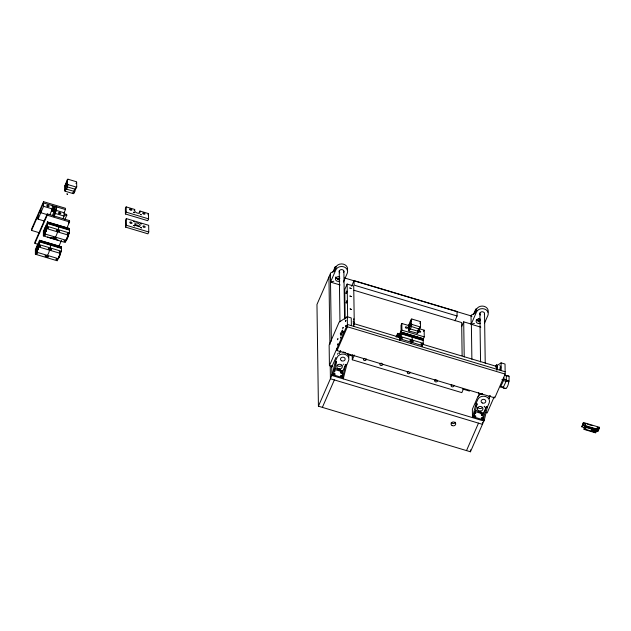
<?xml version="1.0" encoding="UTF-8"?>
<svg xmlns="http://www.w3.org/2000/svg" width="631" height="631" viewBox="0 0 631 631"><rect width="100%" height="100%" fill="white"/><g stroke="black" fill="none" stroke-linecap="round" stroke-linejoin="round"><path stroke-width="0.95" d="M37.844 249.071A2.335 0.457 -73.3 0 1 37.119 248.724A2.335 0.457 -73.3 0 1 38.507 245.554A2.335 0.457 -73.3 0 1 37.844 249.071L38.128 248.472L38.073 249.024A3.944 0.773 -73.3 0 1 37.332 250.633L37.474 250.428M67.359 237.501L67.525 236.956M597.084 428.812L598.014 428.788M343.714 364.75L343.745 364.095M484.348 406.924L484.379 406.269L484.348 406.948M37.45 250.499L37.395 250.105M38.049 248.977L38.057 248.819M45.353 232.374L45.574 231.585L45.369 232.35A3.944 0.773 -73.3 0 0 46.347 229.771A3.731 0.726 -73.3 0 1 44.367 232.531A3.731 0.726 -73.3 0 1 46.047 226.497A3.731 0.726 -73.3 0 1 46.568 228.824M45.432 232.366A3.944 0.773 -73.3 0 0 46.449 229.802L45.953 231.135L46.292 230.276M45.96 230.694L46.126 230.205L45.85 230.709M67.407 236.98L67.399 237.114A3.731 0.726 -73.3 0 1 67.138 237.934M585.615 427.471L585.686 427.865L586.302 426.264M592.888 428.133L592.257 429.837L592.564 428.157M596.129 430.618L596.437 430.697M37.489 250.136L37.418 249.876M44.706 233.162A3.944 0.773 -73.3 0 0 44.99 232.863L45.59 231.601M353.731 326.55L354.109 323.963A3.534 0.694 -73.3 0 0 354.086 322.528L353.463 321.455L353.037 321.96M496.865 370.397L497.362 366.942A3.534 0.694 -73.3 0 0 497.338 365.507L496.644 364.45L495.8 366.256M500.273 370.515L500.651 367.928A3.534 0.694 -73.3 0 0 500.628 366.493L499.736 365.657M35.375 254.23L36.314 252.077A4.662 0.915 -73.3 0 0 38.586 246.902L39.532 244.71L39.548 240.277L61.459 246.847L61.436 251.28L60.489 253.465A4.662 0.915 -73.3 0 1 58.233 258.647L57.279 260.792L35.375 254.23L35.391 249.537L39.548 240.277M43.373 235.931L44.312 233.778A4.662 0.915 -73.3 0 0 46.576 228.603L47.53 226.411L47.546 221.978L69.449 228.548L69.434 232.981L68.495 235.134A4.662 0.915 -73.3 0 1 66.223 240.348L65.277 242.501L43.373 235.931L43.381 231.238L47.546 221.978M400.37 339.391L400.03 340.148A4.662 0.915 -73.3 0 0 400.362 338.95L401.316 336.765L401.332 332.332L423.235 338.902L423.22 343.335L422.281 345.48A4.662 0.915 -73.3 0 1 421.942 346.687M495.84 367.029L496.36 365.333L496.021 367.116M37.403 250.61L37.505 249.955M593.937 428.78L593.274 430.082M38.586 246.902L60.497 253.433M44.454 231.025L44.935 229.092M44.564 231.056L45.046 229.132M68.487 235.174L46.584 228.564M347.16 317.866L347.224 316.762L346.679 317.638M422.273 345.52L400.37 338.91M478.472 396.591L478.598 396.142M482.313 393.736A6.065 5.056 -0.8 0 0 477.722 396.994L472.367 409.251L472.485 417.619L475.995 403.603L477.762 399.565A6.065 5.056 -0.8 0 1 485.539 396.52A6.065 5.056 -0.8 0 1 489.151 402.98L487.392 407.019L484.277 420.12L470.45 451.78L318.426 406.19L332.253 374.538L335.361 361.429L337.128 357.398A6.065 5.056 -0.8 0 1 344.897 354.346A6.065 5.056 -0.8 0 1 348.517 360.814L346.758 364.844L343.248 378.868M333.349 374.861L336.457 361.76L335.361 361.429M346.758 364.844L345.662 364.521L342.546 377.622L342.16 370.389M475.995 403.603L477.091 403.927L473.984 417.036L473.952 415.103M487.392 407.019L486.296 406.687L483.18 419.796L482.794 412.556M45.101 232.397L45.487 231.601M500.462 386.827L503.451 387.371L500.825 386.582C498.932 389.082 505.131 379.428 503.79 377.441M503.088 387.876L506.251 380.966L506.377 375.421L509.012 376.21C509.532 379.239 508.097 392.308 503.088 387.615M37.899 248.811L38.594 247.344M45.889 230.52L46.276 229.881M39.43 241.436L39.445 241.878M44.186 230.607L44.43 230.205M353.636 320.185L353.794 318.734M482.037 394.225L482.068 393.602M38.262 248.062L38.483 247.305A3.36 0.655 -73.3 0 0 38.444 244.686A3.36 0.655 -73.3 0 0 36.819 248.409A3.36 0.655 -73.3 0 0 36.85 251.035M59.637 254.435L59.842 253.709M60.04 253.559A3.731 0.726 -73.3 0 1 59.779 254.49L59.953 253.749M67.738 236.168L67.943 235.45M37.489 250.278L37.158 250.901M596.611 430.255L596.595 429.175M59.661 254.979L59.819 254.506M399.975 340.59L400.133 340.125A3.944 0.773 -73.3 0 0 400.401 339.139A3.731 0.726 -73.3 0 1 400.093 340.101L400.078 340.622M38.302 248.575L37.986 249.434L38.175 248.354M67.296 237.351L67.541 236.649M67.651 236.68L67.249 237.469M400.046 340.117L400.259 339.36A3.36 0.655 -73.3 0 0 400.48 336.765A3.36 0.655 -73.3 0 0 399.399 338.058M45.574 232.074L45.266 232.634M63.92 213.081L65.466 209.539L65.45 208.254L43.539 201.683L31.55 229.132L31.566 230.418L39.785 232.886M31.566 230.418L43.563 202.977L65.466 209.539M44.146 220.968L38.01 219.131L43.61 206.321L43.539 201.683M66.878 228.083L69.576 221.923L69.552 220.629L47.215 213.933L34.902 242.107L34.918 243.4L37.71 244.236M34.918 243.4L47.23 215.218L47.215 213.933M49.92 214.556L52.373 208.948L52.326 205.603M54.558 207.284L53.674 207.307M65.111 185.806L66.066 183.613L64.567 185.964L64.638 190.728L65.19 191.217L73.291 193.646L73.835 193.488L75.752 188.843L74.773 189.126L73.811 191.319L74.789 191.035M67.446 179.378L66.484 181.578L66.555 186.342L67.107 186.823L75.207 189.253L76.714 186.902L76.643 182.138L76.091 181.649L67.99 179.22L67.446 179.378L67.509 184.142L65.592 188.275L66.586 189.15L67.541 186.957L66.547 186.082M65.529 184.031L66.492 181.831M67.028 181.42L67.99 179.22M52.602 214.997L53.974 211.858M55.922 208.695L56.703 206.913L55.938 211.322L54.014 215.731M53.327 216.007L55.039 212.087L53.351 211.574M64.638 190.728L65.592 188.535L65.529 183.771M53.95 216.67L55.354 213.467L55.315 210.951M65.19 191.217L66.145 189.024L65.592 188.535M67.107 186.823L68.061 184.631L67.509 184.142M76.004 183.605L76.643 182.138M73.291 193.646L74.797 191.296M75.207 189.253L76.714 186.902M63.068 218.492L64.117 216.094L64.07 212.742L56.183 210.375M46.331 257.511L47.27 255.358M54.321 239.212L55.26 237.067M64.843 219.62L66.776 215.203A1.167 0.599 23.6 0 0 65.427 214.012A1.167 0.599 23.6 0 0 64.946 214.942A1.167 0.599 23.6 0 0 66.776 215.203M68.4 223.271L69.552 220.629M58.801 246.571L61.499 240.411M139.956 211.03L139.972 212.316A2.8 1.443 23.6 0 1 137.361 213.073A2.8 1.443 23.6 0 1 134.711 210.738L134.695 209.453L126.153 206.889L125.356 208.719L125.427 213.996L147.772 220.7L148.569 218.87L148.498 213.594L139.956 211.03L139.151 212.86M125.427 213.996L126.232 212.166L126.153 206.889M126.318 218.61L125.522 220.44L125.616 227.136L147.962 233.833L148.758 232.003L148.664 225.306L126.318 218.61L126.413 225.306L125.616 227.136M134.166 210.675L134.695 209.453M147.962 214.808L148.498 213.594M332.845 272.135L335.061 267.063L335.81 266.763L335.834 268.309L335.085 268.601L333.791 271.559M340.156 284.975L330.518 282.089L335.873 269.823A6.065 5.056 -0.8 0 1 343.643 266.779A6.065 5.056 -0.8 0 1 347.263 273.239L343.438 282.002M354.267 324.089L353.723 286.04L347.153 284.068L344.755 289.558L345.173 318.829M351.609 286.222L354.062 280.621L457.018 311.493L457.081 315.997L454.983 320.8M332.584 366.587L329.429 365.641L347.421 324.476L505.139 371.769M497.812 365.026L501.085 362.857L505.029 364.04L505.171 374.088L494.783 397.877L337.057 350.576L347.452 326.795L347.302 316.746L351.246 317.929L351.357 325.659M331.732 367.084L335.944 357.446M340.409 350.718L339.352 353.715M335.392 364.197L336.457 361.76M322.37 407.374L334.359 379.925M334.185 369.348L342.467 371.825L345.662 364.521M463.548 388.712L461.837 392.632L352.303 359.788L352.248 355.923L352.784 354.701M352.303 359.788L354.362 355.079M409.259 325.714L401.813 323.482L401.016 325.312L401.111 332.009L423.456 338.705L424.253 336.875L424.158 330.179L419.505 328.783M396.087 336.891L397.633 333.349L400.37 334.17M396.599 337.041L397.648 334.635L399.478 335.187M398.398 336.883L401.087 330.723M398.8 337.293L401.908 330.179L401.813 323.482M398.981 337.585L401.332 332.332M408.391 325.777L409.89 323.419L408.391 325.777L408.454 330.541L409.006 331.023L417.659 333.294L420.538 326.708L420.467 321.944L419.915 321.463L411.806 319.026L410.308 321.384L410.379 326.148L419.031 329.066L419.576 328.648L418.598 328.932L417.635 331.125L418.613 330.841M409.353 323.837L410.308 321.636M410.308 321.384L411.806 319.026M408.454 330.541L409.416 328.341L409.345 323.577M410.379 326.148L411.333 323.955L411.27 319.183M409.006 331.023L409.969 328.83L409.416 328.341M410.931 326.637L411.885 324.437L411.333 323.955M419.828 323.411L420.467 321.944M417.115 333.452L418.613 331.101M419.031 329.066L420.538 326.708M423.622 331.401L424.158 330.179M461.608 326.637L463.706 321.834L471.373 324.137L471.878 359.276M473.479 314.309L475.695 309.229L476.444 308.938L476.468 310.484L475.719 310.775L474.433 313.733M484.45 323.293L487.897 315.413A6.065 5.056 -0.8 0 0 484.277 308.945A6.065 5.056 -0.8 0 0 476.508 311.998L471.152 324.255L480.79 327.15M478.164 396.796L479.087 394.62A4.662 3.889 -0.8 0 1 478.669 392.64M476.026 406.364L477.091 403.927M490.248 395.645L488.749 398.516M466.506 450.597L478.495 423.149M474.82 411.515L483.101 413.999L486.296 406.687M494.191 396.828L487.148 412.942L485.578 412.469M506.015 375.926L506.377 375.421M599.45 427.944L599.442 427.297L583.446 422.502L581.861 426.808L584.054 427.463L584.077 429.395L595.688 432.882C599.466 423.866 596.926 434.396 597.257 427.29L599.45 427.944L597.849 431.604L595.664 430.949M581.861 426.808L583.446 422.502M584.054 427.463L585.647 423.803L583.462 423.149M584.077 429.395L585.678 425.736L585.647 423.803M585.355 429.301L586.585 426.485L593.164 428.457L591.925 431.273L585.355 429.301L585.331 427.589M593.022 431.604L594.252 428.788L596.011 429.309L594.781 432.132L593.022 431.604L592.998 429.885M597.841 430.957L599.442 427.297M479.205 319.034L479.063 318.623M45.069 232.492L44.848 232.736A3.36 0.655 -73.3 0 1 44.809 230.118A3.36 0.655 -73.3 0 1 46.442 226.387A3.36 0.655 -73.3 0 1 46.473 229.014L46.134 229.889M37.268 250.933L37.521 250.475M58.628 257.338L58.36 257.566A3.944 0.773 -73.3 0 0 58.683 257.038M36.314 248.614L36.251 249.198M595.546 428.788L595.08 430.697L595.735 428.828M45.164 232.539L44.959 232.768A3.36 0.655 -73.3 0 1 44.919 230.149A3.36 0.655 -73.3 0 1 46.544 226.419A3.36 0.655 -73.3 0 1 46.584 229.045M38.294 244.3L38.799 243.968A3.944 0.773 -73.3 0 0 37.268 246.429A3.944 0.773 -73.3 0 0 36.298 250.822M38.404 244.331L38.909 244A3.944 0.773 -73.3 0 0 37.379 246.461A3.944 0.773 -73.3 0 0 36.409 250.862M58.336 225.377L58.478 229.7L57.539 231.845A4.662 0.915 -73.3 0 1 55.268 237.059M69.449 228.548L47.38 222.088M50.338 243.669L50.488 247.999L49.541 250.184A4.662 0.915 -73.3 0 1 47.278 255.358M61.459 246.847L39.39 240.387M347.302 316.746L339.131 322.165L329.137 345.039L329.429 365.641M412.122 335.724L412.264 340.046L411.325 342.199A4.662 0.915 -73.3 0 1 410.994 343.406M423.235 338.902L401.166 332.442M509.012 376.21L506.172 375.555M72.849 192.952L72.336 192.747M340.172 351.27L340.764 351.041M475.561 311.138L476.902 310.618L476.468 310.484M330.518 282.089L333.799 281.221M474.433 323.395L471.152 324.255L471.026 315.886L471.428 314.972L474.709 313.457L476.468 309.419A6.065 5.056 -0.8 0 1 483.882 306.272A6.065 5.056 -0.8 0 1 488.071 312.227M478.882 318.584L478.637 319.105M58.912 226.04L59.566 226.237M59.677 246.966L60.197 247.06M48.91 243.676L49.384 243.881M68.061 184.631L76.17 187.06M66.145 189.024L74.253 191.453M126.232 212.166L148.569 218.87M344.558 277.963L472.035 316.186M457.081 315.997L354.125 285.125L354.062 280.621M354.015 290.268L461.655 322.544L462.129 355.718M126.413 225.306L148.758 232.003M52.334 206.242L56.711 207.56M52.405 208.34L55.914 209.389M43.61 206.321L52.373 208.948M51.561 210.005L55.938 211.322M55.354 213.467L64.117 216.094M410.852 321.226L411.286 321.353M47.822 214.824L40.81 212.726L40.763 209.374M411.885 324.437L419.994 326.866M47.23 215.218L69.576 221.923M409.969 328.83L418.077 331.259M47.562 223.137L69.465 229.708M47.483 223.548L69.394 230.118M401.908 330.179L424.253 336.875M47.53 226.411L69.434 232.981M401.348 333.491L423.251 340.062M401.269 333.894L423.18 340.464M401.316 336.765L423.22 343.335M496.005 366.138L497.102 366.469M353.21 323.427L400.322 337.561M421.997 344.061L497.386 366.666M44.312 233.778L66.216 240.348M50.78 237.532L53.596 238.376M347.452 326.795L505.171 374.088M47.577 237.043L58.289 240.261M504.634 375.153L506.385 375.682M506.448 380.185L509.075 380.974M501.874 379.649L503.625 380.177M506.251 380.966L508.878 381.755M39.572 241.436L61.475 248.007M39.493 241.847L61.396 248.409M39.532 244.71L61.436 251.28M503.293 387.734L505.92 388.522M36.314 252.077L58.218 258.647M587.493 424.19L592.186 425.602M343.035 351.924L345.48 352.658M585.678 425.736L597.289 429.222M347.555 354.512L352.248 355.923M462.633 389.019L469.448 391.062M586.262 427.013L591.894 428.701L591.925 431.273M585.615 427.29L592.201 429.269M332.253 374.538L343.643 377.953M472.887 416.705L484.277 420.12M483.882 421.035L331.851 375.453L331.717 365.672M475.782 410.26L483.101 413.999M335.148 368.086L342.467 371.825M584.03 424.355L584.093 424.923L583.415 424.939M480.167 411.112L481.981 412.887M339.533 368.938L341.347 370.72M489.727 395.708L490.003 396.205M594.741 429.553L594.781 432.132M501.085 362.857L501.195 370.586M484.513 313.252L485.231 363.219M482.415 422.376L482.439 424.332L330.415 378.742L330.234 366.027M479.868 312.929L480.57 361.918M475.695 309.229L475.719 310.775M470.418 449.824L470.45 451.78M463.706 321.834L464.211 356.98M397.633 333.349L397.688 337.151M347.153 284.068L347.626 317.243M343.879 271.078L344.565 319.089M339.233 270.754L339.967 321.707M337.025 348.265L337.057 350.576M335.061 267.063L335.085 268.601M330.392 273.712L331.362 341.213M328.956 277.009L329.926 344.502M318.426 406.19L316.967 304.457L330.794 272.797L334.067 271.283L335.834 267.252A6.065 5.056 -0.8 0 1 343.43 264.152A6.065 5.056 -0.8 0 1 347.342 270.36M37.963 215.778L38.01 219.131M52.657 209.926A1.049 0.544 23.6 0 1 54.092 210.407M46.347 229.069A2.406 0.473 -73.3 0 1 44.982 231.695A2.406 0.473 -73.3 0 1 45.803 227.98A2.406 0.473 -73.3 0 1 46.473 228.501M44.596 233.233A3.944 0.773 -73.3 0 1 45.203 228.643A3.944 0.773 -73.3 0 1 47.049 225.914M47.065 227.042A3.944 0.773 -73.3 0 1 46.726 228.816M45.101 232.894A3.944 0.773 -73.3 0 1 44.817 233.194M44.485 233.202A3.944 0.773 -73.3 0 1 44.84 229.424A3.944 0.773 -73.3 0 1 46.655 225.669A3.944 0.773 -73.3 0 1 46.615 228.785M134.86 224.841A2.8 1.443 23.6 0 1 139.262 226.852M60.576 251.943A3.731 0.726 -73.3 0 1 58.454 257.763M60.355 251.872A3.731 0.726 -73.3 0 1 60.237 252.66M58.809 256.92A3.731 0.726 -73.3 0 1 58.502 257.416M60.426 251.745A3.944 0.773 -73.3 0 1 60.3 252.581M59.495 255.468A3.944 0.773 -73.3 0 1 59.148 256.344M58.793 257.069A3.944 0.773 -73.3 0 1 58.47 257.598M59.385 255.437A3.944 0.773 -73.3 0 1 59.038 256.312M38.767 246.224A3.731 0.726 -73.3 0 1 36.85 251.193A3.731 0.726 -73.3 0 1 36.803 248.038A3.731 0.726 -73.3 0 1 38.743 244.165M38.736 247.115A3.944 0.773 -73.3 0 1 38.459 248.101M38.136 249.064A3.944 0.773 -73.3 0 1 37.789 249.939M36.598 251.532A3.944 0.773 -73.3 0 1 36.456 251.319M38.83 246.145A3.944 0.773 -73.3 0 1 38.349 248.07M37 251.162A3.944 0.773 -73.3 0 1 36.716 251.453M36.495 251.501A3.944 0.773 -73.3 0 1 36.353 251.28M68.605 233.013A3.731 0.726 -73.3 0 1 68.448 234.432M68.251 235.324A3.731 0.726 -73.3 0 1 67.359 237.997M67.028 238.684A3.731 0.726 -73.3 0 1 66.231 239.504M68.038 235.26A3.731 0.726 -73.3 0 1 67.777 236.191M66.807 238.621A3.731 0.726 -73.3 0 1 66.492 239.117M68.085 235.221A3.944 0.773 -73.3 0 1 67.809 236.207M67.485 237.177A3.944 0.773 -73.3 0 1 67.138 238.045M66.791 238.77A3.944 0.773 -73.3 0 1 66.46 239.299M66.176 239.599A3.944 0.773 -73.3 0 1 65.955 239.638M347.815 353.683A6.065 5.056 -0.8 0 1 348.651 357.785M337.396 354.236A6.065 5.056 -0.8 0 1 338.382 353.068M340.401 351.893A6.065 5.056 -0.8 0 1 340.756 351.775M342.034 365.026A2.8 2.335 -0.8 0 1 339.494 366.366A2.8 2.335 -0.8 0 1 336.97 365.026M334.091 370.184A0.812 0.418 23.6 0 1 335.148 370.918A0.812 0.418 23.6 0 1 334.107 371.02M339.809 272.821A2.335 1.94 -0.8 0 1 339.857 270.218A2.335 1.94 -0.8 0 1 342.964 269.973A2.335 1.94 -0.8 0 1 343.572 272.521M339.778 281.008A2.8 2.335 -0.8 0 1 336.165 280.558A2.8 2.335 -0.8 0 1 336.181 277.514A2.8 2.335 -0.8 0 1 339.801 277.064M339.352 278.602A2.8 2.335 -0.8 0 1 335.645 277.325M337.34 278.46A2.563 2.138 -0.8 0 1 335.913 277.348M339.88 278.366A2.563 2.138 -0.8 0 1 335.724 277.072M453.752 385.186A1.396 1.167 -0.8 0 1 453.074 386.74A1.396 1.167 -0.8 0 1 451.212 386.18A1.396 1.167 -0.8 0 1 451.891 384.634M437.322 380.264A1.396 1.167 -0.8 0 1 436.415 381.881A1.396 1.167 -0.8 0 1 434.656 380.864A1.396 1.167 -0.8 0 1 436.171 379.594M409.937 372.053A1.396 1.167 -0.8 0 1 409.148 373.639A1.396 1.167 -0.8 0 1 407.318 372.858A1.396 1.167 -0.8 0 1 408.431 371.399M382.552 363.842A1.396 1.167 -0.8 0 1 381.645 365.459A1.396 1.167 -0.8 0 1 379.894 364.442A1.396 1.167 -0.8 0 1 381.408 363.172M365.933 358.66A1.396 1.167 -0.8 0 1 365.657 360.364A1.396 1.167 -0.8 0 1 363.645 360.001A1.396 1.167 -0.8 0 1 364.268 358.353M399.178 337.656A3.731 0.726 -73.3 0 1 400.433 336.355A3.731 0.726 -73.3 0 1 399.873 340.038M399.731 338.05A2.406 0.473 -73.3 0 1 400.362 337.932A2.406 0.473 -73.3 0 1 399.77 340.614M399.399 337.727A3.731 0.726 -73.3 0 1 400.551 338.279M399.502 337.64A3.944 0.773 -73.3 0 1 400.724 338.224M399.399 337.609A3.944 0.773 -73.3 0 1 400.614 338.192M399.51 338.09A3.36 0.655 -73.3 0 1 400.551 338.595M422.234 344.778A3.731 0.726 -73.3 0 1 421.776 346.608M422.021 344.715A3.731 0.726 -73.3 0 1 421.823 345.607A3.944 0.773 -73.3 0 0 421.973 344.597M422.084 344.629A3.944 0.773 -73.3 0 1 421.871 345.575M500.083 369.466A2.366 0.465 -73.3 0 0 500.052 367.565A2.335 0.457 -73.3 0 1 500.107 369.356M496.51 366.903A2.366 0.465 -73.3 0 1 497.039 366.99A2.366 0.465 -73.3 0 1 496.494 369.474M353.675 323.561A2.366 0.465 -73.3 0 1 353.668 324.957M488.915 396.544A6.065 5.056 -0.8 0 1 489.135 396.986M489.411 397.909A6.065 5.056 -0.8 0 1 489.482 398.54M482.589 407.326A2.8 2.335 -0.8 0 1 480.128 408.533A2.8 2.335 -0.8 0 1 477.683 407.326M474.82 412.366A0.812 0.418 23.6 0 1 475.719 412.895A0.812 0.418 23.6 0 1 475.419 413.36A0.812 0.418 23.6 0 1 474.425 412.966M480.491 315.035A2.335 1.94 -0.8 0 1 480.412 312.463A2.335 1.94 -0.8 0 1 483.456 312.061A2.335 1.94 -0.8 0 1 484.308 314.53M480.483 323.135A2.8 2.335 -0.8 0 1 476.815 322.749A2.8 2.335 -0.8 0 1 476.831 319.665A2.8 2.335 -0.8 0 1 480.507 319.278M479.221 320.942A2.8 2.335 -0.8 0 0 480.522 320.516A2.563 2.138 -0.8 0 1 479.3 320.998M478.613 320.95A2.8 2.335 -0.8 0 1 476.35 319.625M480.507 320.28A2.563 2.138 -0.8 0 1 479.3 320.737M477.975 320.635A2.563 2.138 -0.8 0 1 476.547 319.523M478.637 321.021A2.563 2.138 -0.8 0 1 476.555 319.775M455.55 422.242A2.335 1.94 -0.8 0 1 451.244 422.415M583.289 425.27L584.219 425.341L583.296 425.223M584.511 427.234L585.182 425.546L584.511 427.234M337.53 339.707L337.893 338.792L337.53 339.707M337.601 344.857L337.964 343.942L337.601 344.857M340.33 333.902L340.622 333.168L340.33 333.902M340.393 337.893L340.685 337.159L340.393 337.893M342.814 328.23L343.122 327.521L342.814 328.23M342.87 332.221L343.138 331.496L342.87 332.221M345.977 293.202C346.742 294.827 347.539 287.397 345.977 293.202M346.119 302.856C346.861 304.521 347.72 296.996 346.119 302.856M345.52 321.408L345.891 320.493L345.52 321.408M345.599 326.558L345.962 325.643L345.599 326.558M53.659 207.757L54.581 207.875L53.674 207.709M337.94 279.478L338.65 279.62L337.94 279.478M478.574 321.652L479.284 321.794L478.613 321.573M133.551 212.316L134.403 212.702L133.591 212.261M133.685 221.457L134.529 221.844L133.725 221.41M133.74 225.448L134.592 225.835L133.74 225.448M140.342 214.351L141.194 214.737L140.342 214.351M140.476 223.492L141.32 223.879L140.476 223.492M140.532 227.483L141.376 227.87L140.532 227.483M349.85 287.988L351.12 288.564L349.85 287.988M349.968 296.034L351.238 296.617L349.968 296.034M350.15 308.914L351.42 309.498L350.15 308.914M503.814 379.144L503.467 380.548L506.094 381.329L506.441 379.933L503.814 379.144M36.385 253.283C36.977 255.295 38.27 252.006 36.385 253.283M39.579 245.964C40.171 247.983 41.472 244.686 39.579 245.964M44.375 234.992C44.967 237.004 46.268 233.707 44.375 234.992M47.57 227.673C48.169 229.684 49.463 226.387 47.57 227.673M45.14 255.91C45.74 257.929 47.033 254.632 45.14 255.91M48.342 248.598C48.934 250.61 50.235 247.313 48.342 248.598M47.333 256.572C47.924 258.584 49.226 255.287 47.333 256.572M53.138 237.619C53.73 239.63 55.031 236.333 53.138 237.619M50.535 249.253C51.127 251.264 52.42 247.967 50.535 249.253M56.333 230.299C56.932 232.311 58.226 229.014 56.333 230.299M55.331 238.273C55.922 240.285 57.216 236.988 55.331 238.273M58.525 230.954C59.117 232.965 60.418 229.668 58.525 230.954M56.096 259.199C56.687 261.21 57.989 257.913 56.096 259.199M59.298 251.879C59.89 253.891 61.183 250.594 59.298 251.879M64.094 240.9C64.685 242.911 65.979 239.622 64.094 240.9M67.288 233.58C67.88 235.592 69.181 232.303 67.288 233.58M401.355 338.019C401.955 340.03 403.248 336.741 401.355 338.019M410.118 340.645C410.718 342.657 412.011 339.368 410.118 340.645M412.311 341.3C412.903 343.319 414.204 340.022 412.311 341.3M421.074 343.934C421.666 345.946 422.967 342.649 421.074 343.934M410.371 325.888L409.409 328.088L410.41 328.964L411.365 326.763L410.371 325.888M66.965 193.954L67.604 194.285L66.965 193.954M53.012 209.8A1.049 0.544 23.6 0 0 54.676 210.091A1.049 0.544 23.6 0 0 53.525 209.003A1.049 0.544 23.6 0 0 53.012 209.8M47.199 206.187A1.167 0.599 23.6 0 0 49.029 206.447A1.167 0.599 23.6 0 0 47.672 205.256A1.167 0.599 23.6 0 0 47.199 206.187M58.943 213.325A1.167 0.599 23.6 0 0 60.773 213.586A1.167 0.599 23.6 0 0 59.417 212.395A1.167 0.599 23.6 0 0 58.943 213.325M45.456 231.427A3.731 0.726 -73.3 0 0 46.513 225.803A3.731 0.726 -73.3 0 0 44.296 230.875A3.731 0.726 -73.3 0 0 45.456 231.427M130.191 222.917A1.167 0.599 23.6 0 0 132.021 223.177A1.167 0.599 23.6 0 0 130.664 221.986A1.167 0.599 23.6 0 0 130.191 222.917M143.332 226.86A1.167 0.599 23.6 0 0 145.162 227.121A1.167 0.599 23.6 0 0 143.813 225.93A1.167 0.599 23.6 0 0 143.332 226.86M135.689 225.196A2.8 1.443 23.6 0 0 140.074 225.827A2.8 1.443 23.6 0 0 136.832 222.964A2.8 1.443 23.6 0 0 135.689 225.196M37.458 249.726A3.731 0.726 -73.3 0 0 38.523 244.102A3.731 0.726 -73.3 0 0 36.306 249.174A3.731 0.726 -73.3 0 0 37.458 249.726M37.773 249.087A2.406 0.473 -73.3 0 0 38.459 245.467A2.406 0.473 -73.3 0 0 37.032 248.732A2.406 0.473 -73.3 0 0 37.773 249.087M130.002 209.784A1.167 0.599 23.6 0 0 131.832 210.044A1.167 0.599 23.6 0 0 130.475 208.853A1.167 0.599 23.6 0 0 130.002 209.784M143.15 213.72A1.167 0.599 23.6 0 0 144.972 213.98A1.167 0.599 23.6 0 0 143.623 212.789A1.167 0.599 23.6 0 0 143.15 213.72M51.805 210.999A1.167 0.599 23.6 0 0 53.635 211.259A1.167 0.599 23.6 0 0 52.278 210.068A1.167 0.599 23.6 0 0 51.805 210.999M341.647 360.79A2.335 1.94 -0.8 0 0 345.157 359.102A2.335 1.94 -0.8 0 0 341.663 357.422A2.335 1.94 -0.8 0 0 341.647 360.79M338.137 368.63A2.8 2.335 -0.8 0 0 342.341 366.603A2.8 2.335 -0.8 0 0 338.153 364.584A2.8 2.335 -0.8 0 0 338.137 368.63M340.827 372.921A0.812 0.418 23.6 0 0 342.12 373.142A0.812 0.418 23.6 0 0 341.221 372.298A0.812 0.418 23.6 0 0 340.827 372.921M333.862 374.033A0.812 0.418 23.6 0 0 335.156 374.262A0.812 0.418 23.6 0 0 334.256 373.418A0.812 0.418 23.6 0 0 333.862 374.033M340.866 376.139A0.812 0.418 23.6 0 0 342.168 376.368A0.812 0.418 23.6 0 0 341.268 375.516A0.812 0.418 23.6 0 0 340.866 376.139M418.826 331.732A1.167 0.599 23.6 0 0 420.656 331.993A1.167 0.599 23.6 0 0 419.299 330.802A1.167 0.599 23.6 0 0 418.826 331.732M405.686 327.789A1.167 0.599 23.6 0 0 407.508 328.049A1.167 0.599 23.6 0 0 406.159 326.858A1.167 0.599 23.6 0 0 405.686 327.789M341.781 334.32A2.8 0.544 -73.3 0 0 342.578 330.1A2.8 0.544 -73.3 0 0 340.914 333.902A2.8 0.544 -73.3 0 0 341.781 334.32M482.281 402.964A2.335 1.94 -0.8 0 0 485.791 401.277A2.335 1.94 -0.8 0 0 482.297 399.597A2.335 1.94 -0.8 0 0 482.281 402.964M478.771 410.797A2.8 2.335 -0.8 0 0 482.975 408.778A2.8 2.335 -0.8 0 0 478.787 406.758A2.8 2.335 -0.8 0 0 478.771 410.797M481.461 415.088A0.812 0.418 23.6 0 0 482.754 415.316A0.812 0.418 23.6 0 0 481.855 414.472A0.812 0.418 23.6 0 0 481.461 415.088M474.496 416.208A0.812 0.418 23.6 0 0 475.79 416.436A0.812 0.418 23.6 0 0 474.891 415.584A0.812 0.418 23.6 0 0 474.496 416.208M481.508 418.306A0.812 0.418 23.6 0 0 482.802 418.534A0.812 0.418 23.6 0 0 481.903 417.69A0.812 0.418 23.6 0 0 481.508 418.306M452.056 425.499A2.335 1.94 -0.8 0 0 455.716 424.064A2.335 1.94 -0.8 0 0 452.411 422.139A2.335 1.94 -0.8 0 0 452.056 425.499"/></g></svg>
